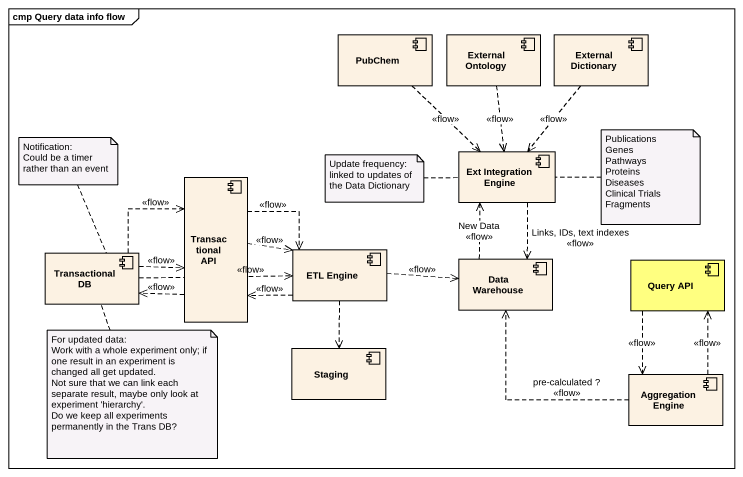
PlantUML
@startuml
mainframe cmp Query data info flow
component PubChem
component "External Ontology" as External_Ontology
component "External Dictionary" as External_Dictionary
component "Ext Integration Engine" as Ext_Integration_Engine
component "Transactional API" as Transactional_API
component "Transactional DB" as Transactional_DB
component "ETL Engine" as ETL_Engine
component "Data Warehouse" as Data_Warehouse
component "Query API" as Query_API #FFFF80
component Staging
component "Aggregation Engine" as Aggregation_Engine
PubChem ..> Ext_Integration_Engine : <<flow>>
External_Ontology ..> Ext_Integration_Engine : <<flow>>
External_Dictionary ..> Ext_Integration_Engine : <<flow>>
Ext_Integration_Engine ..> Data_Warehouse : Links, IDs, text indexes\n<<flow>>
Transactional_API .left.> Transactional_DB : <<flow>>
Transactional_API .right.> ETL_Engine : <<flow>>
Transactional_API .right.> ETL_Engine : <<flow>>
Transactional_DB .right.> Transactional_API : <<flow>>
Transactional_DB .right.> Transactional_API : <<flow>>
Transactional_DB .right.> ETL_Engine : <<flow>>
ETL_Engine .left.> Transactional_API : <<flow>>
ETL_Engine .right.> Data_Warehouse : <<flow>>
ETL_Engine ..> Staging
Data_Warehouse .up.> Ext_Integration_Engine : New Data\n<<flow>>
Query_API ..> Aggregation_Engine : <<flow>>
Aggregation_Engine .up.> Data_Warehouse : pre-calculated ?\n<<flow>>
Aggregation_Engine .up.> Query_API : <<flow>>
note right of Ext_Integration_Engine
  Publications
  Genes
  Pathways
  Proteins
  Diseases
  Clinical Trials
  Fragments
end note
note top of Transactional_DB
  Notification:
  Could be a timer rather than an event
end note
note left of Ext_Integration_Engine : Update frequency: linked to updates of the Data Dictionary
note bottom of Transactional_DB
  For updated data:
  Work with a whole experiment only; if one result in an experiment is changed all get updated.
  Not sure that we can link each separate result, maybe only look at experiment 'hierarchy'.
  Do we keep all experiments permanently in the Trans DB?
end note
@enduml
